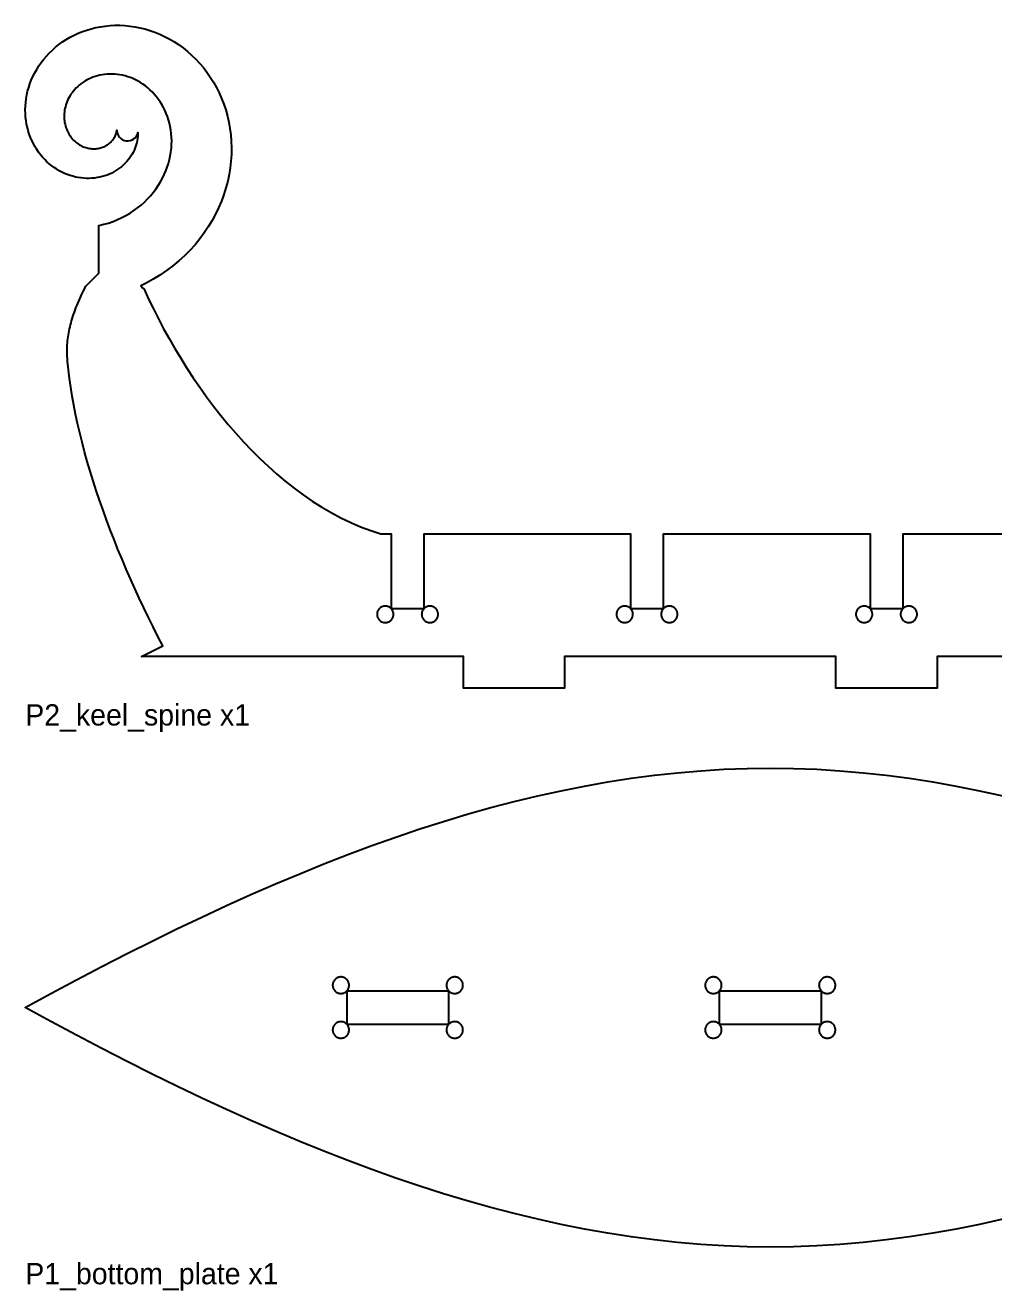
# Model space of a CAD drawing. Header units: millimetres. Extents: x 0 to 728, y -16 to 827.
# Drawn here: x 0 to 364, y -16.4 to 459.2 of the extents above; entities that cross this region are included whole.
import ezdxf

# ---------------------------------------------------------------- set-up
doc = ezdxf.new("R2010")
doc.units = ezdxf.units.MM
doc.layers.add('CUT', color=2, linetype='Continuous')
doc.layers.add('LABEL', color=3, linetype='Continuous')

msp = doc.modelspace()

# ---------------------------------------------------------------- linework, layer by layer
at = {"layer": 'CUT'}
for points in [[(444.67, 222), (342.67, 222), (342.67, 210), (304.67, 210), (304.67, 222), (202.67, 222), (202.67, 210), (164.67, 210), (164.67, 222), (43.67, 222), (51.67, 226), (51.67, 226), (49.84, 229.5), (48.04, 233.04), (46.27, 236.61), (44.53, 240.2), (42.82, 243.82), (41.15, 247.46), (39.51, 251.12), (37.91, 254.79), (36.35, 258.48), (34.83, 262.17), (33.35, 265.87), (31.92, 269.58), (30.54, 273.28), (29.2, 276.97), (27.92, 280.66), (26.68, 284.34), (25.5, 288), (24.38, 291.65), (23.31, 295.27), (22.3, 298.87), (21.36, 302.45), (20.48, 305.99), (19.66, 309.5), (18.91, 312.98), (18.22, 316.41), (17.61, 319.8), (17.07, 323.15), (16.6, 326.44), (16.21, 329.69), (15.9, 332.87), (15.67, 336), (15.67, 336.77), (15.69, 337.54), (15.72, 338.3), (15.77, 339.06), (15.83, 339.81), (15.9, 340.56), (15.98, 341.31), (16.08, 342.06), (16.2, 342.81), (16.32, 343.56), (16.47, 344.32), (16.62, 345.07), (16.8, 345.83), (16.98, 346.6), (17.19, 347.36), (17.4, 348.14), (17.64, 348.92), (17.89, 349.71), (18.15, 350.5), (18.43, 351.31), (18.73, 352.12), (19.05, 352.95), (19.38, 353.79), (19.73, 354.64), (20.09, 355.5), (20.48, 356.38), (20.88, 357.27), (21.3, 358.18), (21.74, 359.1), (22.19, 360.04), (22.67, 361), (27.67, 366), (27.67, 384), (29.48, 384.38), (31.25, 384.88), (32.97, 385.47), (34.65, 386.14), (36.27, 386.89), (37.84, 387.71), (39.35, 388.6), (40.8, 389.55), (42.19, 390.56), (43.51, 391.63), (44.76, 392.75), (45.95, 393.91), (47.06, 395.12), (48.11, 396.37), (49.08, 397.65), (49.97, 398.96), (50.8, 400.3), (51.55, 401.67), (52.22, 403.05), (52.82, 404.45), (53.35, 405.86), (53.8, 407.28), (54.18, 408.7), (54.49, 410.12), (54.72, 411.54), (54.89, 412.96), (54.98, 414.36), (55.01, 415.75), (54.97, 417.13), (54.86, 418.49), (54.7, 419.82), (54.47, 421.13), (54.18, 422.42), (53.83, 423.67), (53.42, 424.9), (52.97, 426.08), (52.46, 427.24), (51.9, 428.35), (51.3, 429.42), (50.66, 430.45), (49.97, 431.44), (49.24, 432.38), (48.48, 433.28), (47.69, 434.13), (46.86, 434.93), (46.01, 435.68), (45.13, 436.38), (44.23, 437.03), (43.31, 437.63), (42.37, 438.18), (41.42, 438.68), (40.46, 439.13), (39.49, 439.52), (38.51, 439.87), (37.52, 440.16), (36.54, 440.4), (35.55, 440.59), (34.57, 440.74), (33.59, 440.83), (32.63, 440.88), (31.67, 440.88), (30.72, 440.84), (29.79, 440.75), (28.87, 440.62), (27.97, 440.44), (27.09, 440.23), (26.23, 439.97), (25.4, 439.68), (24.58, 439.36), (23.8, 438.99), (23.04, 438.6), (22.31, 438.17), (21.6, 437.72), (20.93, 437.24), (20.29, 436.73), (19.68, 436.2), (19.11, 435.64), (18.56, 435.07), (18.05, 434.47), (17.58, 433.86), (17.14, 433.24), (16.73, 432.6), (16.37, 431.95), (16.03, 431.29), (15.73, 430.62), (15.47, 429.95), (15.24, 429.27), (15.05, 428.59), (14.89, 427.91), (14.76, 427.23), (14.67, 426.56), (14.61, 425.88), (14.58, 425.22), (14.59, 424.56), (14.63, 423.9), (14.69, 423.26), (14.79, 422.63), (14.92, 422.01), (15.07, 421.4), (15.25, 420.81), (15.45, 420.23), (15.68, 419.67), (15.94, 419.13), (16.21, 418.61), (16.51, 418.1), (16.83, 417.62), (17.16, 417.16), (17.52, 416.71), (17.89, 416.29), (18.28, 415.9), (18.68, 415.52), (19.09, 415.17), (19.51, 414.84), (19.95, 414.54), (20.39, 414.26), (20.85, 414), (21.3, 413.77), (21.77, 413.56), (22.24, 413.38), (22.71, 413.22), (23.19, 413.08), (23.66, 412.97), (24.14, 412.88), (24.61, 412.82), (25.08, 412.77), (25.55, 412.75), (26.01, 412.76), (26.47, 412.78), (26.92, 412.82), (27.37, 412.89), (27.8, 412.98), (28.23, 413.08), (28.65, 413.2), (29.06, 413.35), (29.45, 413.51), (29.84, 413.68), (30.21, 413.88), (30.57, 414.08), (30.92, 414.3), (31.25, 414.54), (31.57, 414.79), (31.87, 415.05), (32.16, 415.32), (32.43, 415.6), (32.69, 415.9), (32.93, 416.2), (33.15, 416.51), (33.36, 416.82), (33.54, 417.15), (33.72, 417.47), (33.87, 417.81), (34.01, 418.14), (34.13, 418.48), (34.24, 418.83), (34.33, 419.17), (34.4, 419.51), (34.43, 419.73), (34.48, 419.08), (34.66, 418.36), (34.97, 417.69), (35.41, 417.09), (35.94, 416.58), (36.56, 416.18), (37.24, 415.89), (37.96, 415.74), (38.7, 415.72), (39.43, 415.84), (40.12, 416.09), (40.76, 416.46), (41.32, 416.95), (41.77, 417.52), (42.12, 418.18), (42.34, 418.88), (42.33, 418.14), (42.28, 417.39), (42.19, 416.64), (42.06, 415.88), (41.9, 415.13), (41.7, 414.37), (41.45, 413.62), (41.17, 412.88), (40.85, 412.14), (40.49, 411.41), (40.1, 410.69), (39.66, 409.98), (39.18, 409.29), (38.67, 408.62), (38.12, 407.97), (37.53, 407.33), (36.91, 406.72), (36.25, 406.14), (35.55, 405.58), (34.83, 405.06), (34.07, 404.56), (33.28, 404.1), (32.46, 403.67), (31.61, 403.28), (30.73, 402.92), (29.83, 402.61), (28.91, 402.34), (27.97, 402.11), (27.01, 401.92), (26.03, 401.78), (25.03, 401.69), (24.02, 401.64), (23, 401.64), (21.98, 401.7), (20.94, 401.8), (19.91, 401.96), (18.87, 402.16), (17.83, 402.42), (16.8, 402.74), (15.77, 403.1), (14.76, 403.52), (13.75, 403.99), (12.76, 404.52), (11.79, 405.1), (10.84, 405.73), (9.91, 406.41), (9.01, 407.14), (8.13, 407.92), (7.29, 408.75), (6.48, 409.63), (5.7, 410.56), (4.97, 411.53), (4.27, 412.55), (3.62, 413.61), (3.02, 414.7), (2.46, 415.84), (1.96, 417.01), (1.51, 418.22), (1.11, 419.46), (0.77, 420.72), (0.49, 422.02), (0.28, 423.34), (0.12, 424.68), (0.03, 426.03), (0, 427.41), (0.04, 428.79), (0.15, 430.19), (0.32, 431.59), (0.57, 432.99), (0.88, 434.39), (1.27, 435.79), (1.73, 437.18), (2.26, 438.56), (2.86, 439.92), (3.53, 441.27), (4.27, 442.59), (5.09, 443.89), (5.97, 445.16), (6.92, 446.4), (7.94, 447.6), (9.02, 448.76), (10.17, 449.87), (11.39, 450.94), (12.66, 451.96), (14, 452.93), (15.39, 453.83), (16.83, 454.68), (18.33, 455.46), (19.88, 456.18), (21.48, 456.83), (23.12, 457.4), (24.8, 457.9), (26.52, 458.32), (28.27, 458.66), (30.05, 458.92), (31.86, 459.1), (33.69, 459.18), (35.54, 459.18), (37.41, 459.09), (39.28, 458.91), (41.17, 458.64), (43.05, 458.27), (44.93, 457.81), (46.8, 457.25), (48.66, 456.6), (50.5, 455.85), (52.32, 455.01), (54.11, 454.07), (55.88, 453.04), (57.6, 451.91), (59.29, 450.7), (60.92, 449.39), (62.51, 447.99), (64.04, 446.5), (65.52, 444.93), (66.92, 443.27), (68.26, 441.54), (69.53, 439.72), (70.71, 437.83), (71.82, 435.86), (72.83, 433.83), (73.76, 431.73), (74.59, 429.58), (75.33, 427.36), (75.96, 425.09), (76.49, 422.77), (76.91, 420.41), (77.22, 418.01), (77.41, 415.58), (77.49, 413.11), (77.45, 410.63), (77.29, 408.12), (77, 405.61), (76.59, 403.09), (76.06, 400.57), (75.4, 398.05), (74.62, 395.55), (73.7, 393.06), (72.66, 390.6), (71.49, 388.17), (70.2, 385.78), (68.78, 383.43), (67.23, 381.13), (65.57, 378.89), (63.78, 376.71), (61.87, 374.6), (59.84, 372.57), (57.7, 370.61), (55.45, 368.74), (53.09, 366.97), (50.62, 365.29), (48.06, 363.72), (45.39, 362.26), (43.36, 361.27), (43.53, 361.11), (44.09, 360.57), (44.67, 360), (46.36, 356.31), (48.14, 352.6), (50.02, 348.89), (51.98, 345.16), (54.03, 341.44), (56.17, 337.73), (58.4, 334.04), (60.7, 330.37), (63.1, 326.72), (65.57, 323.12), (68.12, 319.56), (70.75, 316.04), (73.45, 312.59), (76.23, 309.2), (79.09, 305.88), (82.01, 302.64), (85.01, 299.48), (88.08, 296.42), (91.22, 293.45), (94.42, 290.59), (97.69, 287.84), (101.02, 285.21), (104.42, 282.7), (107.87, 280.33), (111.39, 278.09), (114.97, 276.01), (118.6, 274.07), (122.29, 272.3), (126.03, 270.69), (129.82, 269.25), (133.67, 268), (137.47, 268), (137.47, 240), (149.87, 240), (149.87, 268), (227.47, 268), (227.47, 240), (239.87, 240), (239.87, 268), (317.47, 268), (317.47, 240), (329.87, 240), (329.73, 239.85), (329.6, 239.7), (329.48, 239.53), (329.37, 239.36), (329.28, 239.18), (329.2, 238.99), (329.12, 238.8), (329.06, 238.61), (329.02, 238.41), (328.99, 238.21), (328.97, 238.01), (328.96, 237.81), (328.97, 237.61), (328.99, 237.4), (329.02, 237.2), (329.06, 237.01), (329.12, 236.81), (329.2, 236.62), (329.28, 236.44), (329.37, 236.26), (329.48, 236.09), (329.6, 235.92), (329.73, 235.76), (329.87, 235.62), (330.02, 235.48), (330.17, 235.35), (330.34, 235.23), (330.51, 235.12), (330.69, 235.03), (330.87, 234.94), (331.06, 234.87), (331.26, 234.81), (331.45, 234.77), (331.65, 234.73), (331.86, 234.71), (332.06, 234.71), (332.26, 234.71), (332.46, 234.73), (332.66, 234.77), (332.86, 234.81), (333.06, 234.87), (333.25, 234.94), (333.43, 235.03), (333.61, 235.12), (333.78, 235.23), (333.95, 235.35), (334.1, 235.48), (334.25, 235.62), (334.39, 235.76), (334.52, 235.92), (334.64, 236.09), (334.74, 236.26), (334.84, 236.44), (334.92, 236.62), (334.99, 236.81), (335.05, 237.01), (335.1, 237.2), (335.13, 237.4), (335.15, 237.61), (335.16, 237.81), (335.15, 238.01), (335.13, 238.21), (335.1, 238.41), (335.05, 238.61), (334.99, 238.8), (334.92, 238.99), (334.84, 239.18), (334.74, 239.36), (334.64, 239.53), (334.52, 239.7), (334.39, 239.85), (334.25, 240), (334.1, 240.14), (333.95, 240.27), (333.78, 240.39), (333.61, 240.49), (333.43, 240.59), (333.25, 240.67), (333.06, 240.74), (332.86, 240.8), (332.66, 240.85), (332.46, 240.88), (332.26, 240.9), (332.06, 240.91), (331.86, 240.9), (331.65, 240.88), (331.45, 240.85), (331.26, 240.8), (331.06, 240.74), (330.87, 240.67), (330.69, 240.59), (330.51, 240.49), (330.34, 240.39), (330.17, 240.27), (330.02, 240.14), (329.87, 240), (329.87, 268), (407.47, 268)], [(367.43, 10.42), (358.63, 8.48), (349.85, 6.73), (341.08, 5.18), (332.33, 3.82), (323.59, 2.67), (314.86, 1.72), (306.14, 0.97), (297.42, 0.43), (288.71, 0.11), (280, 0), (271.29, 0.11), (262.58, 0.43), (253.86, 0.97), (245.14, 1.72), (236.41, 2.67), (227.67, 3.82), (218.92, 5.18), (210.15, 6.73), (201.37, 8.48), (192.57, 10.42), (183.75, 12.55), (174.9, 14.86), (166.04, 17.36), (157.14, 20.03), (148.22, 22.88), (139.27, 25.91), (130.29, 29.1), (121.27, 32.46), (112.21, 35.99), (103.12, 39.68), (93.99, 43.52), (84.81, 47.52), (75.59, 51.67), (66.33, 55.97), (57.01, 60.42), (47.65, 65.01), (38.23, 69.74), (28.76, 74.61), (19.23, 79.61), (9.65, 84.74), (0, 90), (9.65, 95.26), (19.23, 100.39), (28.76, 105.39), (38.23, 110.26), (47.65, 114.99), (57.01, 119.58), (66.33, 124.03), (75.59, 128.33), (84.81, 132.48), (93.99, 136.48), (103.12, 140.32), (112.21, 144.01), (121.27, 147.54), (130.29, 150.9), (139.27, 154.09), (148.22, 157.12), (157.14, 159.97), (166.04, 162.64), (174.9, 165.14), (183.75, 167.45), (192.57, 169.58), (201.37, 171.52), (210.15, 173.27), (218.92, 174.82), (227.67, 176.18), (236.41, 177.33), (245.14, 178.28), (253.86, 179.03), (262.58, 179.57), (271.29, 179.89), (280, 180), (288.71, 179.89), (297.42, 179.57), (306.14, 179.03), (314.86, 178.28), (323.59, 177.33), (332.33, 176.18), (341.08, 174.82), (349.85, 173.27), (358.63, 171.52), (367.43, 169.58)]]:
    msp.add_lwpolyline(points, dxfattribs=at)
for points in [[(137.32, 240.14), (137.16, 240.27), (137, 240.39), (136.83, 240.49), (136.65, 240.59), (136.46, 240.67), (136.27, 240.74), (136.08, 240.8), (135.88, 240.85), (135.68, 240.88), (135.48, 240.9), (135.28, 240.91), (135.07, 240.9), (134.87, 240.88), (134.67, 240.85), (134.47, 240.8), (134.28, 240.74), (134.09, 240.67), (133.9, 240.59), (133.73, 240.49), (133.55, 240.39), (133.39, 240.27), (133.23, 240.14), (133.08, 240), (132.94, 239.85), (132.82, 239.7), (132.7, 239.53), (132.59, 239.36), (132.49, 239.18), (132.41, 238.99), (132.34, 238.8), (132.28, 238.61), (132.23, 238.41), (132.2, 238.21), (132.18, 238.01), (132.18, 237.81), (132.18, 237.61), (132.2, 237.4), (132.23, 237.2), (132.28, 237.01), (132.34, 236.81), (132.41, 236.62), (132.49, 236.44), (132.59, 236.26), (132.7, 236.09), (132.82, 235.92), (132.94, 235.76), (133.08, 235.62), (133.23, 235.48), (133.39, 235.35), (133.55, 235.23), (133.73, 235.12), (133.9, 235.03), (134.09, 234.94), (134.28, 234.87), (134.47, 234.81), (134.67, 234.77), (134.87, 234.73), (135.07, 234.71), (135.28, 234.71), (135.48, 234.71), (135.68, 234.73), (135.88, 234.77), (136.08, 234.81), (136.27, 234.87), (136.46, 234.94), (136.65, 235.03), (136.83, 235.12), (137, 235.23), (137.16, 235.35), (137.32, 235.48), (137.47, 235.62), (137.61, 235.76), (137.73, 235.92), (137.85, 236.09), (137.96, 236.26), (138.06, 236.44), (138.14, 236.62), (138.21, 236.81), (138.27, 237.01), (138.32, 237.2), (138.35, 237.4), (138.37, 237.61), (138.38, 237.81), (138.37, 238.01), (138.35, 238.21), (138.32, 238.41), (138.27, 238.61), (138.21, 238.8), (138.14, 238.99), (138.06, 239.18), (137.96, 239.36), (137.85, 239.53), (137.73, 239.7), (137.61, 239.85), (137.47, 240), (137.32, 240.14)], [(149.73, 239.85), (149.6, 239.7), (149.48, 239.53), (149.37, 239.36), (149.28, 239.18), (149.2, 238.99), (149.12, 238.8), (149.06, 238.61), (149.02, 238.41), (148.99, 238.21), (148.97, 238.01), (148.96, 237.81), (148.97, 237.61), (148.99, 237.4), (149.02, 237.2), (149.06, 237.01), (149.12, 236.81), (149.2, 236.62), (149.28, 236.44), (149.37, 236.26), (149.48, 236.09), (149.6, 235.92), (149.73, 235.76), (149.87, 235.62), (150.02, 235.48), (150.17, 235.35), (150.34, 235.23), (150.51, 235.12), (150.69, 235.03), (150.87, 234.94), (151.06, 234.87), (151.26, 234.81), (151.45, 234.77), (151.65, 234.73), (151.86, 234.71), (152.06, 234.71), (152.26, 234.71), (152.46, 234.73), (152.66, 234.77), (152.86, 234.81), (153.06, 234.87), (153.25, 234.94), (153.43, 235.03), (153.61, 235.12), (153.78, 235.23), (153.95, 235.35), (154.1, 235.48), (154.25, 235.62), (154.39, 235.76), (154.52, 235.92), (154.64, 236.09), (154.74, 236.26), (154.84, 236.44), (154.92, 236.62), (154.99, 236.81), (155.05, 237.01), (155.1, 237.2), (155.13, 237.4), (155.15, 237.61), (155.16, 237.81), (155.15, 238.01), (155.13, 238.21), (155.1, 238.41), (155.05, 238.61), (154.99, 238.8), (154.92, 238.99), (154.84, 239.18), (154.74, 239.36), (154.64, 239.53), (154.52, 239.7), (154.39, 239.85), (154.25, 240), (154.1, 240.14), (153.95, 240.27), (153.78, 240.39), (153.61, 240.49), (153.43, 240.59), (153.25, 240.67), (153.06, 240.74), (152.86, 240.8), (152.66, 240.85), (152.46, 240.88), (152.26, 240.9), (152.06, 240.91), (151.86, 240.9), (151.65, 240.88), (151.45, 240.85), (151.26, 240.8), (151.06, 240.74), (150.87, 240.67), (150.69, 240.59), (150.51, 240.49), (150.34, 240.39), (150.17, 240.27), (150.02, 240.14), (149.87, 240), (149.73, 239.85)], [(227.32, 240.14), (227.16, 240.27), (227, 240.39), (226.83, 240.49), (226.65, 240.59), (226.46, 240.67), (226.27, 240.74), (226.08, 240.8), (225.88, 240.85), (225.68, 240.88), (225.48, 240.9), (225.28, 240.91), (225.07, 240.9), (224.87, 240.88), (224.67, 240.85), (224.47, 240.8), (224.28, 240.74), (224.09, 240.67), (223.9, 240.59), (223.73, 240.49), (223.55, 240.39), (223.39, 240.27), (223.23, 240.14), (223.08, 240), (222.94, 239.85), (222.82, 239.7), (222.7, 239.53), (222.59, 239.36), (222.49, 239.18), (222.41, 238.99), (222.34, 238.8), (222.28, 238.61), (222.23, 238.41), (222.2, 238.21), (222.18, 238.01), (222.18, 237.81), (222.18, 237.61), (222.2, 237.4), (222.23, 237.2), (222.28, 237.01), (222.34, 236.81), (222.41, 236.62), (222.49, 236.44), (222.59, 236.26), (222.7, 236.09), (222.82, 235.92), (222.94, 235.76), (223.08, 235.62), (223.23, 235.48), (223.39, 235.35), (223.55, 235.23), (223.73, 235.12), (223.9, 235.03), (224.09, 234.94), (224.28, 234.87), (224.47, 234.81), (224.67, 234.77), (224.87, 234.73), (225.07, 234.71), (225.28, 234.71), (225.48, 234.71), (225.68, 234.73), (225.88, 234.77), (226.08, 234.81), (226.27, 234.87), (226.46, 234.94), (226.65, 235.03), (226.83, 235.12), (227, 235.23), (227.16, 235.35), (227.32, 235.48), (227.47, 235.62), (227.61, 235.76), (227.73, 235.92), (227.85, 236.09), (227.96, 236.26), (228.06, 236.44), (228.14, 236.62), (228.21, 236.81), (228.27, 237.01), (228.32, 237.2), (228.35, 237.4), (228.37, 237.61), (228.38, 237.81), (228.37, 238.01), (228.35, 238.21), (228.32, 238.41), (228.27, 238.61), (228.21, 238.8), (228.14, 238.99), (228.06, 239.18), (227.96, 239.36), (227.85, 239.53), (227.73, 239.7), (227.61, 239.85), (227.47, 240), (227.32, 240.14)], [(239.73, 239.85), (239.6, 239.7), (239.48, 239.53), (239.37, 239.36), (239.28, 239.18), (239.2, 238.99), (239.12, 238.8), (239.06, 238.61), (239.02, 238.41), (238.99, 238.21), (238.97, 238.01), (238.96, 237.81), (238.97, 237.61), (238.99, 237.4), (239.02, 237.2), (239.06, 237.01), (239.12, 236.81), (239.2, 236.62), (239.28, 236.44), (239.37, 236.26), (239.48, 236.09), (239.6, 235.92), (239.73, 235.76), (239.87, 235.62), (240.02, 235.48), (240.17, 235.35), (240.34, 235.23), (240.51, 235.12), (240.69, 235.03), (240.87, 234.94), (241.06, 234.87), (241.26, 234.81), (241.45, 234.77), (241.65, 234.73), (241.86, 234.71), (242.06, 234.71), (242.26, 234.71), (242.46, 234.73), (242.66, 234.77), (242.86, 234.81), (243.06, 234.87), (243.25, 234.94), (243.43, 235.03), (243.61, 235.12), (243.78, 235.23), (243.95, 235.35), (244.1, 235.48), (244.25, 235.62), (244.39, 235.76), (244.52, 235.92), (244.64, 236.09), (244.74, 236.26), (244.84, 236.44), (244.92, 236.62), (244.99, 236.81), (245.05, 237.01), (245.1, 237.2), (245.13, 237.4), (245.15, 237.61), (245.16, 237.81), (245.15, 238.01), (245.13, 238.21), (245.1, 238.41), (245.05, 238.61), (244.99, 238.8), (244.92, 238.99), (244.84, 239.18), (244.74, 239.36), (244.64, 239.53), (244.52, 239.7), (244.39, 239.85), (244.25, 240), (244.1, 240.14), (243.95, 240.27), (243.78, 240.39), (243.61, 240.49), (243.43, 240.59), (243.25, 240.67), (243.06, 240.74), (242.86, 240.8), (242.66, 240.85), (242.46, 240.88), (242.26, 240.9), (242.06, 240.91), (241.86, 240.9), (241.65, 240.88), (241.45, 240.85), (241.26, 240.8), (241.06, 240.74), (240.87, 240.67), (240.69, 240.59), (240.51, 240.49), (240.34, 240.39), (240.17, 240.27), (240.02, 240.14), (239.87, 240), (239.73, 239.85)], [(318.32, 237.2), (318.35, 237.4), (318.37, 237.61), (318.38, 237.81), (318.37, 238.01), (318.35, 238.21), (318.32, 238.41), (318.27, 238.61), (318.21, 238.8), (318.14, 238.99), (318.06, 239.18), (317.96, 239.36), (317.85, 239.53), (317.73, 239.7), (317.61, 239.85), (317.47, 240), (317.32, 240.14), (317.16, 240.27), (317, 240.39), (316.83, 240.49), (316.65, 240.59), (316.46, 240.67), (316.27, 240.74), (316.08, 240.8), (315.88, 240.85), (315.68, 240.88), (315.48, 240.9), (315.28, 240.91), (315.07, 240.9), (314.87, 240.88), (314.67, 240.85), (314.47, 240.8), (314.28, 240.74), (314.09, 240.67), (313.9, 240.59), (313.73, 240.49), (313.55, 240.39), (313.39, 240.27), (313.23, 240.14), (313.08, 240), (312.94, 239.85), (312.82, 239.7), (312.7, 239.53), (312.59, 239.36), (312.49, 239.18), (312.41, 238.99), (312.34, 238.8), (312.28, 238.61), (312.23, 238.41), (312.2, 238.21), (312.18, 238.01), (312.18, 237.81), (312.18, 237.61), (312.2, 237.4), (312.23, 237.2), (312.28, 237.01), (312.34, 236.81), (312.41, 236.62), (312.49, 236.44), (312.59, 236.26), (312.7, 236.09), (312.82, 235.92), (312.94, 235.76), (313.08, 235.62), (313.23, 235.48), (313.39, 235.35), (313.55, 235.23), (313.73, 235.12), (313.9, 235.03), (314.09, 234.94), (314.28, 234.87), (314.47, 234.81), (314.67, 234.77), (314.87, 234.73), (315.07, 234.71), (315.28, 234.71), (315.48, 234.71), (315.68, 234.73), (315.88, 234.77), (316.08, 234.81), (316.27, 234.87), (316.46, 234.94), (316.65, 235.03), (316.83, 235.12), (317, 235.23), (317.16, 235.35), (317.32, 235.48), (317.47, 235.62), (317.61, 235.76), (317.73, 235.92), (317.85, 236.09), (317.96, 236.26), (318.06, 236.44), (318.14, 236.62), (318.21, 236.81), (318.27, 237.01), (318.32, 237.2)], [(121.47, 97.21), (121.54, 97.4), (121.6, 97.59), (121.65, 97.79), (121.68, 97.99), (121.7, 98.19), (121.71, 98.39), (121.7, 98.59), (121.68, 98.8), (121.65, 99), (121.6, 99.19), (121.54, 99.39), (121.47, 99.58), (121.39, 99.76), (121.29, 99.94), (121.19, 100.11), (121.07, 100.28), (120.94, 100.44), (120.8, 100.58), (120.65, 100.72), (120.5, 100.85), (120.33, 100.97), (120.16, 101.08), (119.98, 101.17), (119.79, 101.26), (119.6, 101.33), (119.41, 101.39), (119.21, 101.43), (119.01, 101.47), (118.81, 101.49), (118.61, 101.49), (118.41, 101.49), (118.2, 101.47), (118, 101.43), (117.81, 101.39), (117.61, 101.33), (117.42, 101.26), (117.24, 101.17), (117.06, 101.08), (116.89, 100.97), (116.72, 100.85), (116.56, 100.72), (116.42, 100.58), (116.28, 100.44), (116.15, 100.28), (116.03, 100.11), (115.92, 99.94), (115.83, 99.76), (115.74, 99.58), (115.67, 99.39), (115.61, 99.19), (115.57, 99), (115.53, 98.8), (115.51, 98.59), (115.51, 98.39), (115.51, 98.19), (115.53, 97.99), (115.57, 97.79), (115.61, 97.59), (115.67, 97.4), (115.74, 97.21), (115.83, 97.02), (115.92, 96.84), (116.03, 96.67), (116.15, 96.5), (116.28, 96.35), (116.42, 96.2), (116.56, 96.06), (116.72, 95.93), (116.89, 95.81), (117.06, 95.71), (117.24, 95.61), (117.42, 95.53), (117.61, 95.46), (117.81, 95.4), (118, 95.35), (118.2, 95.32), (118.41, 95.3), (118.61, 95.29), (118.81, 95.3), (119.01, 95.32), (119.21, 95.35), (119.41, 95.4), (119.6, 95.46), (119.79, 95.53), (119.98, 95.61), (120.16, 95.71), (120.33, 95.81), (120.5, 95.93), (120.65, 96.06), (120.8, 96.2), (120.94, 96.35), (121.07, 96.5), (121.19, 96.67), (121.29, 96.84), (121.39, 97.02), (121.47, 97.21)], [(159.35, 96.06), (159.5, 95.93), (159.67, 95.81), (159.84, 95.71), (160.02, 95.61), (160.21, 95.53), (160.4, 95.46), (160.59, 95.4), (160.79, 95.35), (160.99, 95.32), (161.19, 95.3), (161.39, 95.29), (161.59, 95.3), (161.8, 95.32), (162, 95.35), (162.19, 95.4), (162.39, 95.46), (162.58, 95.53), (162.76, 95.61), (162.94, 95.71), (163.11, 95.81), (163.28, 95.93), (163.44, 96.06), (163.58, 96.2), (163.72, 96.35), (163.85, 96.5), (163.97, 96.67), (164.08, 96.84), (164.17, 97.02), (164.26, 97.21), (164.33, 97.4), (164.39, 97.59), (164.43, 97.79), (164.47, 97.99), (164.49, 98.19), (164.49, 98.39), (164.49, 98.59), (164.47, 98.8), (164.43, 99), (164.39, 99.19), (164.33, 99.39), (164.26, 99.58), (164.17, 99.76), (164.08, 99.94), (163.97, 100.11), (163.85, 100.28), (163.72, 100.44), (163.58, 100.58), (163.44, 100.72), (163.28, 100.85), (163.11, 100.97), (162.94, 101.08), (162.76, 101.17), (162.58, 101.26), (162.39, 101.33), (162.19, 101.39), (162, 101.43), (161.8, 101.47), (161.59, 101.49), (161.39, 101.49), (161.19, 101.49), (160.99, 101.47), (160.79, 101.43), (160.59, 101.39), (160.4, 101.33), (160.21, 101.26), (160.02, 101.17), (159.84, 101.08), (159.67, 100.97), (159.5, 100.85), (159.35, 100.72), (159.2, 100.58), (159.06, 100.44), (158.93, 100.28), (158.81, 100.11), (158.71, 99.94), (158.61, 99.76), (158.53, 99.58), (158.46, 99.39), (158.4, 99.19), (158.35, 99), (158.32, 98.8), (158.3, 98.59), (158.29, 98.39), (158.3, 98.19), (158.32, 97.99), (158.35, 97.79), (158.4, 97.59), (158.46, 97.4), (158.53, 97.21), (158.61, 97.02), (158.71, 96.84), (158.81, 96.67), (158.93, 96.5), (159.06, 96.35), (159.2, 96.2), (159.35, 96.06)], [(261.54, 97.4), (261.6, 97.59), (261.65, 97.79), (261.68, 97.99), (261.7, 98.19), (261.71, 98.39), (261.7, 98.59), (261.68, 98.8), (261.65, 99), (261.6, 99.19), (261.54, 99.39), (261.47, 99.58), (261.39, 99.76), (261.29, 99.94), (261.19, 100.11), (261.07, 100.28), (260.94, 100.44), (260.8, 100.58), (260.65, 100.72), (260.5, 100.85), (260.33, 100.97), (260.16, 101.08), (259.98, 101.17), (259.79, 101.26), (259.6, 101.33), (259.41, 101.39), (259.21, 101.43), (259.01, 101.47), (258.81, 101.49), (258.61, 101.49), (258.41, 101.49), (258.2, 101.47), (258, 101.43), (257.81, 101.39), (257.61, 101.33), (257.42, 101.26), (257.24, 101.17), (257.06, 101.08), (256.89, 100.97), (256.72, 100.85), (256.56, 100.72), (256.42, 100.58), (256.28, 100.44), (256.15, 100.28), (256.03, 100.11), (255.92, 99.94), (255.83, 99.76), (255.74, 99.58), (255.67, 99.39), (255.61, 99.19), (255.57, 99), (255.53, 98.8), (255.51, 98.59), (255.51, 98.39), (255.51, 98.19), (255.53, 97.99), (255.57, 97.79), (255.61, 97.59), (255.67, 97.4), (255.74, 97.21), (255.83, 97.02), (255.92, 96.84), (256.03, 96.67), (256.15, 96.5), (256.28, 96.35), (256.42, 96.2), (256.56, 96.06), (256.72, 95.93), (256.89, 95.81), (257.06, 95.71), (257.24, 95.61), (257.42, 95.53), (257.61, 95.46), (257.81, 95.4), (258, 95.35), (258.2, 95.32), (258.41, 95.3), (258.61, 95.29), (258.81, 95.3), (259.01, 95.32), (259.21, 95.35), (259.41, 95.4), (259.6, 95.46), (259.79, 95.53), (259.98, 95.61), (260.16, 95.71), (260.33, 95.81), (260.5, 95.93), (260.65, 96.06), (260.8, 96.2), (260.94, 96.35), (261.07, 96.5), (261.19, 96.67), (261.29, 96.84), (261.39, 97.02), (261.47, 97.21), (261.54, 97.4)], [(299.35, 96.06), (299.5, 95.93), (299.67, 95.81), (299.84, 95.71), (300.02, 95.61), (300.21, 95.53), (300.4, 95.46), (300.59, 95.4), (300.79, 95.35), (300.99, 95.32), (301.19, 95.3), (301.39, 95.29), (301.59, 95.3), (301.8, 95.32), (302, 95.35), (302.19, 95.4), (302.39, 95.46), (302.58, 95.53), (302.76, 95.61), (302.94, 95.71), (303.11, 95.81), (303.28, 95.93), (303.44, 96.06), (303.58, 96.2), (303.72, 96.35), (303.85, 96.5), (303.97, 96.67), (304.08, 96.84), (304.17, 97.02), (304.26, 97.21), (304.33, 97.4), (304.39, 97.59), (304.43, 97.79), (304.47, 97.99), (304.49, 98.19), (304.49, 98.39), (304.49, 98.59), (304.47, 98.8), (304.43, 99), (304.39, 99.19), (304.33, 99.39), (304.26, 99.58), (304.17, 99.76), (304.08, 99.94), (303.97, 100.11), (303.85, 100.28), (303.72, 100.44), (303.58, 100.58), (303.44, 100.72), (303.28, 100.85), (303.11, 100.97), (302.94, 101.08), (302.76, 101.17), (302.58, 101.26), (302.39, 101.33), (302.19, 101.39), (302, 101.43), (301.8, 101.47), (301.59, 101.49), (301.39, 101.49), (301.19, 101.49), (300.99, 101.47), (300.79, 101.43), (300.59, 101.39), (300.4, 101.33), (300.21, 101.26), (300.02, 101.17), (299.84, 101.08), (299.67, 100.97), (299.5, 100.85), (299.35, 100.72), (299.2, 100.58), (299.06, 100.44), (298.93, 100.28), (298.81, 100.11), (298.71, 99.94), (298.61, 99.76), (298.53, 99.58), (298.46, 99.39), (298.4, 99.19), (298.35, 99), (298.32, 98.8), (298.3, 98.59), (298.29, 98.39), (298.3, 98.19), (298.32, 97.99), (298.35, 97.79), (298.4, 97.59), (298.46, 97.4), (298.53, 97.21), (298.61, 97.02), (298.71, 96.84), (298.81, 96.67), (298.93, 96.5), (299.06, 96.35), (299.2, 96.2), (299.35, 96.06)], [(120.8, 96.2), (120.8, 83.8), (120.65, 83.94), (120.5, 84.07), (120.33, 84.19), (120.16, 84.29), (119.98, 84.39), (119.79, 84.47), (119.6, 84.54), (119.41, 84.6), (119.21, 84.65), (119.01, 84.68), (118.81, 84.7), (118.61, 84.71), (118.41, 84.7), (118.2, 84.68), (118, 84.65), (117.81, 84.6), (117.61, 84.54), (117.42, 84.47), (117.24, 84.39), (117.06, 84.29), (116.89, 84.19), (116.72, 84.07), (116.56, 83.94), (116.42, 83.8), (116.28, 83.65), (116.15, 83.5), (116.03, 83.33), (115.92, 83.16), (115.83, 82.98), (115.74, 82.79), (115.67, 82.6), (115.61, 82.41), (115.57, 82.21), (115.53, 82.01), (115.51, 81.81), (115.51, 81.61), (115.51, 81.41), (115.53, 81.2), (115.57, 81), (115.61, 80.81), (115.67, 80.61), (115.74, 80.42), (115.83, 80.24), (115.92, 80.06), (116.03, 79.89), (116.15, 79.72), (116.28, 79.56), (116.42, 79.42), (116.56, 79.28), (116.72, 79.15), (116.89, 79.03), (117.06, 78.92), (117.24, 78.83), (117.42, 78.74), (117.61, 78.67), (117.81, 78.61), (118, 78.57), (118.2, 78.53), (118.41, 78.51), (118.61, 78.51), (118.81, 78.51), (119.01, 78.53), (119.21, 78.57), (119.41, 78.61), (119.6, 78.67), (119.79, 78.74), (119.98, 78.83), (120.16, 78.92), (120.33, 79.03), (120.5, 79.15), (120.65, 79.28), (120.8, 79.42), (120.94, 79.56), (121.07, 79.72), (121.19, 79.89), (121.29, 80.06), (121.39, 80.24), (121.47, 80.42), (121.54, 80.61), (121.6, 80.81), (121.65, 81), (121.68, 81.2), (121.7, 81.41), (121.71, 81.61), (121.7, 81.81), (121.68, 82.01), (121.65, 82.21), (121.6, 82.41), (121.54, 82.6), (121.47, 82.79), (121.39, 82.98), (121.29, 83.16), (121.19, 83.33), (121.07, 83.5), (120.94, 83.65), (120.8, 83.8), (159.2, 83.8), (159.2, 96.2), (120.8, 96.2)], [(260.8, 96.2), (260.8, 83.8), (260.65, 83.94), (260.5, 84.07), (260.33, 84.19), (260.16, 84.29), (259.98, 84.39), (259.79, 84.47), (259.6, 84.54), (259.41, 84.6), (259.21, 84.65), (259.01, 84.68), (258.81, 84.7), (258.61, 84.71), (258.41, 84.7), (258.2, 84.68), (258, 84.65), (257.81, 84.6), (257.61, 84.54), (257.42, 84.47), (257.24, 84.39), (257.06, 84.29), (256.89, 84.19), (256.72, 84.07), (256.56, 83.94), (256.42, 83.8), (256.28, 83.65), (256.15, 83.5), (256.03, 83.33), (255.92, 83.16), (255.83, 82.98), (255.74, 82.79), (255.67, 82.6), (255.61, 82.41), (255.57, 82.21), (255.53, 82.01), (255.51, 81.81), (255.51, 81.61), (255.51, 81.41), (255.53, 81.2), (255.57, 81), (255.61, 80.81), (255.67, 80.61), (255.74, 80.42), (255.83, 80.24), (255.92, 80.06), (256.03, 79.89), (256.15, 79.72), (256.28, 79.56), (256.42, 79.42), (256.56, 79.28), (256.72, 79.15), (256.89, 79.03), (257.06, 78.92), (257.24, 78.83), (257.42, 78.74), (257.61, 78.67), (257.81, 78.61), (258, 78.57), (258.2, 78.53), (258.41, 78.51), (258.61, 78.51), (258.81, 78.51), (259.01, 78.53), (259.21, 78.57), (259.41, 78.61), (259.6, 78.67), (259.79, 78.74), (259.98, 78.83), (260.16, 78.92), (260.33, 79.03), (260.5, 79.15), (260.65, 79.28), (260.8, 79.42), (260.94, 79.56), (261.07, 79.72), (261.19, 79.89), (261.29, 80.06), (261.39, 80.24), (261.47, 80.42), (261.54, 80.61), (261.6, 80.81), (261.65, 81), (261.68, 81.2), (261.7, 81.41), (261.71, 81.61), (261.7, 81.81), (261.68, 82.01), (261.65, 82.21), (261.6, 82.41), (261.54, 82.6), (261.47, 82.79), (261.39, 82.98), (261.29, 83.16), (261.19, 83.33), (261.07, 83.5), (260.94, 83.65), (260.8, 83.8), (299.2, 83.8), (299.2, 83.8), (299.06, 83.65), (298.93, 83.5), (298.81, 83.33), (298.71, 83.16), (298.61, 82.98), (298.53, 82.79), (298.46, 82.6), (298.4, 82.41), (298.35, 82.21), (298.32, 82.01), (298.3, 81.81), (298.29, 81.61), (298.3, 81.41), (298.32, 81.2), (298.35, 81), (298.4, 80.81), (298.46, 80.61), (298.53, 80.42), (298.61, 80.24), (298.71, 80.06), (298.81, 79.89), (298.93, 79.72), (299.06, 79.56), (299.2, 79.42), (299.35, 79.28), (299.5, 79.15), (299.67, 79.03), (299.84, 78.92), (300.02, 78.83), (300.21, 78.74), (300.4, 78.67), (300.59, 78.61), (300.79, 78.57), (300.99, 78.53), (301.19, 78.51), (301.39, 78.51), (301.59, 78.51), (301.8, 78.53), (302, 78.57), (302.19, 78.61), (302.39, 78.67), (302.58, 78.74), (302.76, 78.83), (302.94, 78.92), (303.11, 79.03), (303.28, 79.15), (303.44, 79.28), (303.58, 79.42), (303.72, 79.56), (303.85, 79.72), (303.97, 79.89), (304.08, 80.06), (304.17, 80.24), (304.26, 80.42), (304.33, 80.61), (304.39, 80.81), (304.43, 81), (304.47, 81.2), (304.49, 81.41), (304.49, 81.61), (304.49, 81.81), (304.47, 82.01), (304.43, 82.21), (304.39, 82.41), (304.33, 82.6), (304.26, 82.79), (304.17, 82.98), (304.08, 83.16), (303.97, 83.33), (303.85, 83.5), (303.72, 83.65), (303.58, 83.8), (303.44, 83.94), (303.28, 84.07), (303.11, 84.19), (302.94, 84.29), (302.76, 84.39), (302.58, 84.47), (302.39, 84.54), (302.19, 84.6), (302, 84.65), (301.8, 84.68), (301.59, 84.7), (301.39, 84.71), (301.19, 84.7), (300.99, 84.68), (300.79, 84.65), (300.59, 84.6), (300.4, 84.54), (300.21, 84.47), (300.02, 84.39), (299.84, 84.29), (299.67, 84.19), (299.5, 84.07), (299.35, 83.94), (299.2, 83.8), (299.2, 96.2), (260.8, 96.2)], [(164.39, 80.81), (164.43, 81), (164.47, 81.2), (164.49, 81.41), (164.49, 81.61), (164.49, 81.81), (164.47, 82.01), (164.43, 82.21), (164.39, 82.41), (164.33, 82.6), (164.26, 82.79), (164.17, 82.98), (164.08, 83.16), (163.97, 83.33), (163.85, 83.5), (163.72, 83.65), (163.58, 83.8), (163.44, 83.94), (163.28, 84.07), (163.11, 84.19), (162.94, 84.29), (162.76, 84.39), (162.58, 84.47), (162.39, 84.54), (162.19, 84.6), (162, 84.65), (161.8, 84.68), (161.59, 84.7), (161.39, 84.71), (161.19, 84.7), (160.99, 84.68), (160.79, 84.65), (160.59, 84.6), (160.4, 84.54), (160.21, 84.47), (160.02, 84.39), (159.84, 84.29), (159.67, 84.19), (159.5, 84.07), (159.35, 83.94), (159.2, 83.8), (159.06, 83.65), (158.93, 83.5), (158.81, 83.33), (158.71, 83.16), (158.61, 82.98), (158.53, 82.79), (158.46, 82.6), (158.4, 82.41), (158.35, 82.21), (158.32, 82.01), (158.3, 81.81), (158.29, 81.61), (158.3, 81.41), (158.32, 81.2), (158.35, 81), (158.4, 80.81), (158.46, 80.61), (158.53, 80.42), (158.61, 80.24), (158.71, 80.06), (158.81, 79.89), (158.93, 79.72), (159.06, 79.56), (159.2, 79.42), (159.35, 79.28), (159.5, 79.15), (159.67, 79.03), (159.84, 78.92), (160.02, 78.83), (160.21, 78.74), (160.4, 78.67), (160.59, 78.61), (160.79, 78.57), (160.99, 78.53), (161.19, 78.51), (161.39, 78.51), (161.59, 78.51), (161.8, 78.53), (162, 78.57), (162.19, 78.61), (162.39, 78.67), (162.58, 78.74), (162.76, 78.83), (162.94, 78.92), (163.11, 79.03), (163.28, 79.15), (163.44, 79.28), (163.58, 79.42), (163.72, 79.56), (163.85, 79.72), (163.97, 79.89), (164.08, 80.06), (164.17, 80.24), (164.26, 80.42), (164.33, 80.61), (164.39, 80.81)]]:
    msp.add_lwpolyline(points, close=True, dxfattribs=at)

# ---------------------------------------------------------------- texts
at = {"layer": 'LABEL'}
for s, p in [('P2_keel_spine x1', (0, 196)), ('P1_bottom_plate x1', (0, -14))]:
    msp.add_text(s, height=8, dxfattribs=at).set_placement(p)

doc.saveas('drawing.dxf')
